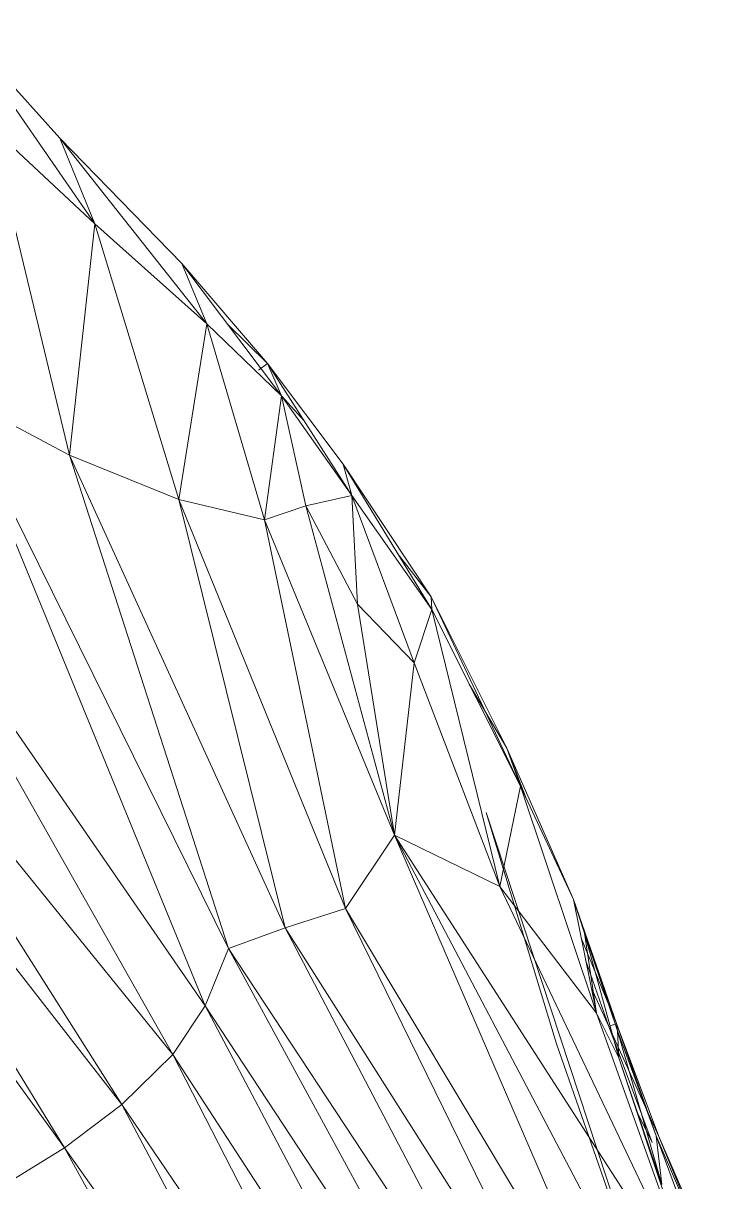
# Model space of a CAD drawing. Header units: millimetres. Extents: x -8546 to 211781, y -3000 to 31870.
# Drawn here: x -4652.2 to -4609.5, y 2641.4 to 2713.9 of the extents above; entities that cross this region are included whole.
import ezdxf

# ---------------------------------------------------------------- set-up
doc = ezdxf.new("R2010")
doc.units = ezdxf.units.MM
doc.layers.add('G-IMPT', color=8, linetype='Continuous', lineweight=9)
doc.layers.add('I-FURN', color=30, linetype='Continuous', lineweight=9)

# ---------------------------------------------------------------- blocks, each defined once
blk = doc.blocks.new('Artificial banana plant 1500mm - Family 4__C1-728657-Begane grond')
at = {"layer": 'G-IMPT'}
for p, q in [((-237.138, 49.798), (-243.638, 56.984)), ((-237.138, 49.798), (-243.638, 56.984)), ((-243.638, 56.984), (-234.948, 44.421)), ((-243.638, 56.984), (-234.948, 44.421)), ((-234.948, 44.421), (-241.498, 50.536)), ((-234.948, 44.421), (-241.498, 50.536)), ((-241.498, 50.536), (-236.538, 29.965)), ((-241.498, 50.536), (-236.538, 29.965)), ((-229.518, 41.956), (-237.138, 49.798)), ((-229.518, 41.956), (-237.138, 49.798)), ((-237.138, 49.798), (-227.938, 38.172)), ((-237.138, 49.798), (-227.938, 38.172)), ((-237.138, 49.798), (-234.948, 44.421)), ((-237.138, 49.798), (-234.948, 44.421)), ((-234.948, 44.421), (-236.538, 29.965)), ((-234.948, 44.421), (-236.538, 29.965)), ((-227.938, 38.172), (-234.948, 44.421)), ((-227.938, 38.172), (-234.948, 44.421)), ((-234.948, 44.421), (-229.698, 27.195)), ((-234.948, 44.421), (-229.698, 27.195)), ((-224.158, 35.697), (-229.518, 41.956)), ((-224.158, 35.697), (-229.518, 41.956)), ((-229.518, 41.956), (-223.278, 33.679)), ((-229.518, 41.956), (-223.278, 33.679)), ((-229.518, 41.956), (-227.938, 38.172)), ((-229.518, 41.956), (-227.938, 38.172)), ((-227.938, 38.172), (-229.698, 27.195)), ((-227.938, 38.172), (-229.698, 27.195)), ((-223.278, 33.679), (-227.938, 38.172)), ((-223.278, 33.679), (-227.938, 38.172)), ((-227.938, 38.172), (-224.348, 25.907)), ((-227.938, 38.172), (-224.348, 25.907)), ((-224.158, 35.697), (-226.674, 38.184)), ((-224.158, 35.697), (-226.674, 38.184)), ((-224.718, 35.279), (-224.158, 35.697)), ((-224.718, 35.279), (-224.158, 35.697)), ((-219.418, 29.393), (-224.158, 35.697)), ((-219.418, 29.393), (-224.158, 35.697)), ((-224.158, 35.697), (-218.878, 27.444)), ((-224.158, 35.697), (-218.878, 27.444)), ((-224.158, 35.697), (-223.278, 33.679)), ((-224.158, 35.697), (-223.278, 33.679)), ((-236.538, 29.965), (-243.738, 33.771)), ((-236.538, 29.965), (-243.738, 33.771)), ((-243.738, 33.771), (-226.588, -0.894)), ((-243.738, 33.771), (-226.588, -0.894)), ((-243.738, 33.771), (-228.048, -4.483)), ((-243.738, 33.771), (-228.048, -4.483)), ((-223.278, 33.679), (-224.348, 25.907)), ((-223.278, 33.679), (-224.348, 25.907)), ((-218.878, 27.444), (-223.278, 33.679)), ((-218.878, 27.444), (-223.278, 33.679)), ((-223.278, 33.679), (-221.748, 26.785)), ((-223.278, 33.679), (-221.748, 26.785)), ((-221.861, 32.107), (-223.277, 33.679)), ((-221.861, 32.107), (-223.277, 33.679)), ((-229.698, 27.195), (-236.538, 29.965)), ((-229.698, 27.195), (-236.538, 29.965)), ((-236.538, 29.965), (-223.048, 0.39)), ((-236.538, 29.965), (-223.048, 0.39)), ((-236.538, 29.965), (-226.588, -0.894)), ((-236.538, 29.965), (-226.588, -0.894)), ((-213.918, 21.102), (-219.418, 29.393)), ((-213.918, 21.102), (-219.418, 29.393)), ((-219.418, 29.393), (-213.868, 20.312)), ((-219.418, 29.393), (-213.868, 20.312)), ((-219.418, 29.393), (-218.878, 27.444)), ((-219.418, 29.393), (-218.878, 27.444)), ((-224.348, 25.907), (-229.698, 27.195)), ((-224.348, 25.907), (-229.698, 27.195)), ((-229.698, 27.195), (-219.278, 1.593)), ((-229.698, 27.195), (-219.278, 1.593)), ((-229.698, 27.195), (-223.048, 0.39)), ((-229.698, 27.195), (-223.048, 0.39)), ((-218.878, 27.444), (-221.748, 26.785)), ((-218.878, 27.444), (-221.748, 26.785)), ((-213.868, 20.312), (-218.878, 27.444)), ((-213.868, 20.312), (-218.878, 27.444)), ((-218.878, 27.444), (-214.978, 16.975)), ((-218.878, 27.444), (-214.978, 16.975)), ((-218.878, 27.444), (-218.528, 20.635)), ((-218.878, 27.444), (-218.528, 20.635)), ((-221.748, 26.785), (-224.348, 25.907)), ((-221.748, 26.785), (-224.348, 25.907)), ((-218.528, 20.635), (-221.748, 26.785)), ((-218.528, 20.635), (-221.748, 26.785)), ((-221.748, 26.785), (-216.198, 6.187)), ((-221.748, 26.785), (-216.198, 6.187)), ((-228.048, -4.483), (-248.958, 25.799)), ((-228.048, -4.483), (-248.958, 25.799)), ((-248.958, 25.799), (-230.068, -7.534)), ((-248.958, 25.799), (-230.068, -7.534)), ((-224.348, 25.907), (-216.198, 6.187)), ((-224.348, 25.907), (-216.198, 6.187)), ((-224.348, 25.907), (-219.278, 1.593)), ((-224.348, 25.907), (-219.278, 1.593)), ((-213.918, 21.102), (-216.01, 23.818)), ((-213.918, 21.102), (-216.01, 23.818)), ((-230.068, -7.534), (-253.948, 21.956)), ((-230.068, -7.534), (-253.948, 21.956)), ((-253.948, 21.956), (-233.268, -10.658)), ((-253.948, 21.956), (-233.268, -10.658)), ((-209.168, 11.62), (-213.918, 21.102)), ((-209.168, 11.62), (-213.918, 21.102)), ((-213.918, 21.102), (-208.328, 9.252)), ((-213.918, 21.102), (-208.328, 9.252)), ((-213.918, 21.102), (-213.868, 20.312)), ((-213.918, 21.102), (-213.868, 20.312)), ((-257.628, 20.592), (-233.268, -10.658)), ((-257.628, 20.592), (-233.268, -10.658)), ((-257.628, 20.592), (-236.858, -13.374)), ((-257.628, 20.592), (-236.858, -13.374)), ((-214.978, 16.975), (-218.528, 20.635)), ((-214.978, 16.975), (-218.528, 20.635)), ((-218.528, 20.635), (-216.198, 6.187)), ((-218.528, 20.635), (-216.198, 6.187)), ((-213.868, 20.312), (-214.978, 16.975)), ((-213.868, 20.312), (-214.978, 16.975)), ((-208.328, 9.252), (-213.868, 20.312)), ((-208.328, 9.252), (-213.868, 20.312)), ((-213.868, 20.312), (-209.618, 2.978)), ((-213.868, 20.312), (-209.618, 2.978)), ((-214.978, 16.975), (-216.198, 6.187)), ((-214.978, 16.975), (-216.198, 6.187)), ((-209.618, 2.978), (-214.978, 16.975)), ((-209.618, 2.978), (-214.978, 16.975)), ((-209.168, 11.62), (-211.527, 15.638)), ((-209.168, 11.62), (-211.527, 15.638)), ((-255.706, 12.69), (-236.858, -13.374)), ((-255.706, 12.69), (-236.858, -13.374)), ((-209.168, 11.62), (-205.008, 2.153)), ((-209.168, 11.62), (-205.008, 2.153)), ((-207.95, 8.445), (-209.168, 11.62)), ((-207.95, 8.445), (-209.168, 11.62)), ((-209.168, 11.62), (-208.328, 9.252)), ((-209.168, 11.62), (-208.328, 9.252)), ((-208.328, 9.252), (-209.618, 2.978)), ((-208.328, 9.252), (-209.618, 2.978)), ((-205.008, 2.153), (-208.328, 9.252)), ((-205.008, 2.153), (-208.328, 9.252)), ((-208.328, 9.252), (-203.568, -4.956)), ((-208.328, 9.252), (-203.568, -4.956)), ((-210.468, 7.597), (-201.135, -20.706)), ((-210.468, 7.597), (-206.078, -6.867)), ((-216.198, 6.187), (-219.278, 1.593)), ((-216.198, 6.187), (-219.278, 1.593)), ((-209.618, 2.978), (-216.198, 6.187)), ((-209.618, 2.978), (-216.198, 6.187)), ((-196.758, -24.004), (-216.198, 6.187)), ((-196.758, -24.004), (-216.198, 6.187)), ((-216.198, 6.187), (-198.908, -26.661)), ((-216.198, 6.187), (-198.908, -26.661)), ((-216.198, 6.187), (-201.288, -28.367)), ((-216.198, 6.187), (-201.288, -28.367)), ((-203.568, -4.956), (-209.618, 2.978)), ((-203.568, -4.956), (-209.618, 2.978)), ((-209.618, 2.978), (-196.758, -24.004)), ((-209.618, 2.978), (-196.758, -24.004)), ((-219.278, 1.593), (-223.048, 0.39)), ((-219.278, 1.593), (-223.048, 0.39)), ((-219.278, 1.593), (-201.288, -28.367)), ((-219.278, 1.593), (-201.288, -28.367)), ((-219.278, 1.593), (-203.778, -29.956)), ((-219.278, 1.593), (-203.778, -29.956)), ((-202.318, -5.588), (-205.008, 2.153)), ((-202.318, -5.588), (-205.008, 2.153)), ((-205.008, 2.153), (-204.318, 0.054)), ((-205.008, 2.153), (-204.318, 0.054)), ((-205.008, 2.153), (-203.568, -4.956)), ((-205.008, 2.153), (-203.568, -4.956)), ((-223.048, 0.39), (-226.588, -0.894)), ((-223.048, 0.39), (-226.588, -0.894)), ((-223.048, 0.39), (-203.778, -29.956)), ((-223.048, 0.39), (-203.778, -29.956)), ((-223.048, 0.39), (-206.048, -32.059)), ((-223.048, 0.39), (-206.048, -32.059)), ((-202.318, -5.588), (-204.318, 0.054)), ((-202.318, -5.588), (-204.318, 0.054)), ((-202.258, -6.052), (-204.318, 0.054)), ((-202.258, -6.052), (-204.318, 0.054)), ((-204.318, 0.054), (-203.568, -4.956)), ((-204.318, 0.054), (-203.568, -4.956)), ((-204.318, 0.054), (-202.178, -7.739)), ((-204.318, 0.054), (-202.178, -7.739)), ((-204.513, -0.293), (-202.318, -5.588)), ((-204.513, -0.293), (-202.318, -5.588)), ((-226.588, -0.894), (-228.048, -4.483)), ((-226.588, -0.894), (-228.048, -4.483)), ((-226.588, -0.894), (-206.048, -32.059)), ((-226.588, -0.894), (-206.048, -32.059)), ((-226.588, -0.894), (-208.338, -34.479)), ((-226.588, -0.894), (-208.338, -34.479)), ((-202.798, -5.781), (-204.246, -1.607)), ((-202.798, -5.781), (-204.246, -1.607)), ((-202.798, -5.781), (-203.896, -3.336)), ((-202.798, -5.781), (-203.896, -3.336)), ((-228.048, -4.483), (-230.068, -7.534)), ((-228.048, -4.483), (-230.068, -7.534)), ((-228.048, -4.483), (-208.338, -34.479)), ((-228.048, -4.483), (-208.338, -34.479)), ((-228.048, -4.483), (-210.878, -37.003)), ((-228.048, -4.483), (-210.878, -37.003)), ((-203.568, -4.956), (-202.178, -7.739)), ((-203.568, -4.956), (-202.178, -7.739)), ((-203.568, -4.956), (-196.758, -24.004)), ((-203.568, -4.956), (-196.758, -24.004)), ((-202.798, -5.781), (-202.318, -5.588)), ((-202.798, -5.781), (-202.318, -5.588)), ((-200.078, -13.04), (-202.798, -5.781)), ((-200.078, -13.04), (-202.798, -5.781)), ((-202.798, -5.781), (-199.668, -12.672)), ((-202.798, -5.781), (-199.668, -12.672)), ((-199.668, -12.672), (-202.318, -5.588)), ((-199.668, -12.672), (-202.318, -5.588)), ((-202.318, -5.588), (-199.838, -12.631)), ((-202.318, -5.588), (-199.838, -12.631)), ((-202.318, -5.588), (-202.258, -6.052)), ((-202.318, -5.588), (-202.258, -6.052)), ((-199.838, -12.631), (-202.258, -6.052)), ((-199.838, -12.631), (-202.258, -6.052)), ((-202.258, -6.052), (-199.478, -15.663)), ((-202.258, -6.052), (-199.478, -15.663)), ((-202.258, -6.052), (-202.178, -7.739)), ((-202.258, -6.052), (-202.178, -7.739)), ((-199.398, -25.973), (-206.078, -6.867)), ((-199.398, -25.973), (-206.078, -6.867)), ((-230.068, -7.534), (-233.268, -10.658)), ((-230.068, -7.534), (-233.268, -10.658)), ((-210.878, -37.003), (-230.068, -7.534)), ((-210.878, -37.003), (-230.068, -7.534)), ((-230.068, -7.534), (-213.708, -39.427)), ((-230.068, -7.534), (-213.708, -39.427)), ((-199.478, -15.663), (-202.178, -7.739)), ((-199.478, -15.663), (-202.178, -7.739)), ((-202.178, -7.739), (-196.758, -24.004)), ((-202.178, -7.739), (-196.758, -24.004)), ((-233.268, -10.658), (-236.858, -13.374)), ((-233.268, -10.658), (-236.858, -13.374)), ((-213.708, -39.427), (-233.268, -10.658)), ((-213.708, -39.427), (-233.268, -10.658)), ((-233.268, -10.658), (-216.878, -41.542)), ((-233.268, -10.658), (-216.878, -41.542)), ((-200.078, -13.04), (-201.083, -11.026)), ((-200.078, -13.04), (-201.083, -11.026)), ((-196.898, -19.427), (-199.838, -12.631)), ((-196.898, -19.427), (-199.838, -12.631)), ((-199.838, -12.631), (-197.068, -20.113)), ((-199.838, -12.631), (-197.068, -20.113)), ((-199.838, -12.631), (-199.478, -15.663)), ((-199.838, -12.631), (-199.478, -15.663)), ((-196.728, -19.429), (-199.668, -12.672)), ((-196.728, -19.429), (-199.668, -12.672)), ((-199.668, -12.672), (-196.898, -19.427)), ((-199.668, -12.672), (-196.898, -19.427)), ((-236.858, -13.374), (-240.608, -15.681)), ((-236.858, -13.374), (-240.608, -15.681)), ((-236.858, -13.374), (-216.878, -41.542)), ((-236.858, -13.374), (-216.878, -41.542)), ((-236.858, -13.374), (-220.198, -43.322)), ((-236.858, -13.374), (-220.198, -43.322))]:
    blk.add_line(p, q, dxfattribs=at)
blk = doc.blocks.new('Artificial banana plant 1500mm - Family 4__C2-728658-Begane grond')
blk.add_blockref('Artificial banana plant 1500mm - Family 4__C1-728657-Begane grond', (0, 0))
blk = doc.blocks.new('Artificial banana plant 1500mm - Family 4-728656-Begane grond')
blk.add_blockref('Artificial banana plant 1500mm - Family 4__C2-728658-Begane grond', (0, 0))
blk = doc.blocks.new('Artificial banana plant 1500mm - Ny märkning-728662-Begane grond')
blk.add_blockref('Artificial banana plant 1500mm - Family 4-728656-Begane grond', (0, 0))

msp = doc.modelspace()

# ---------------------------------------------------------------- block references
at = {"layer": 'I-FURN'}
msp.add_blockref('Artificial banana plant 1500mm - Ny märkning-728662-Begane grond', (-4412.758, 2656.875), dxfattribs=at)

doc.saveas('drawing.dxf')
